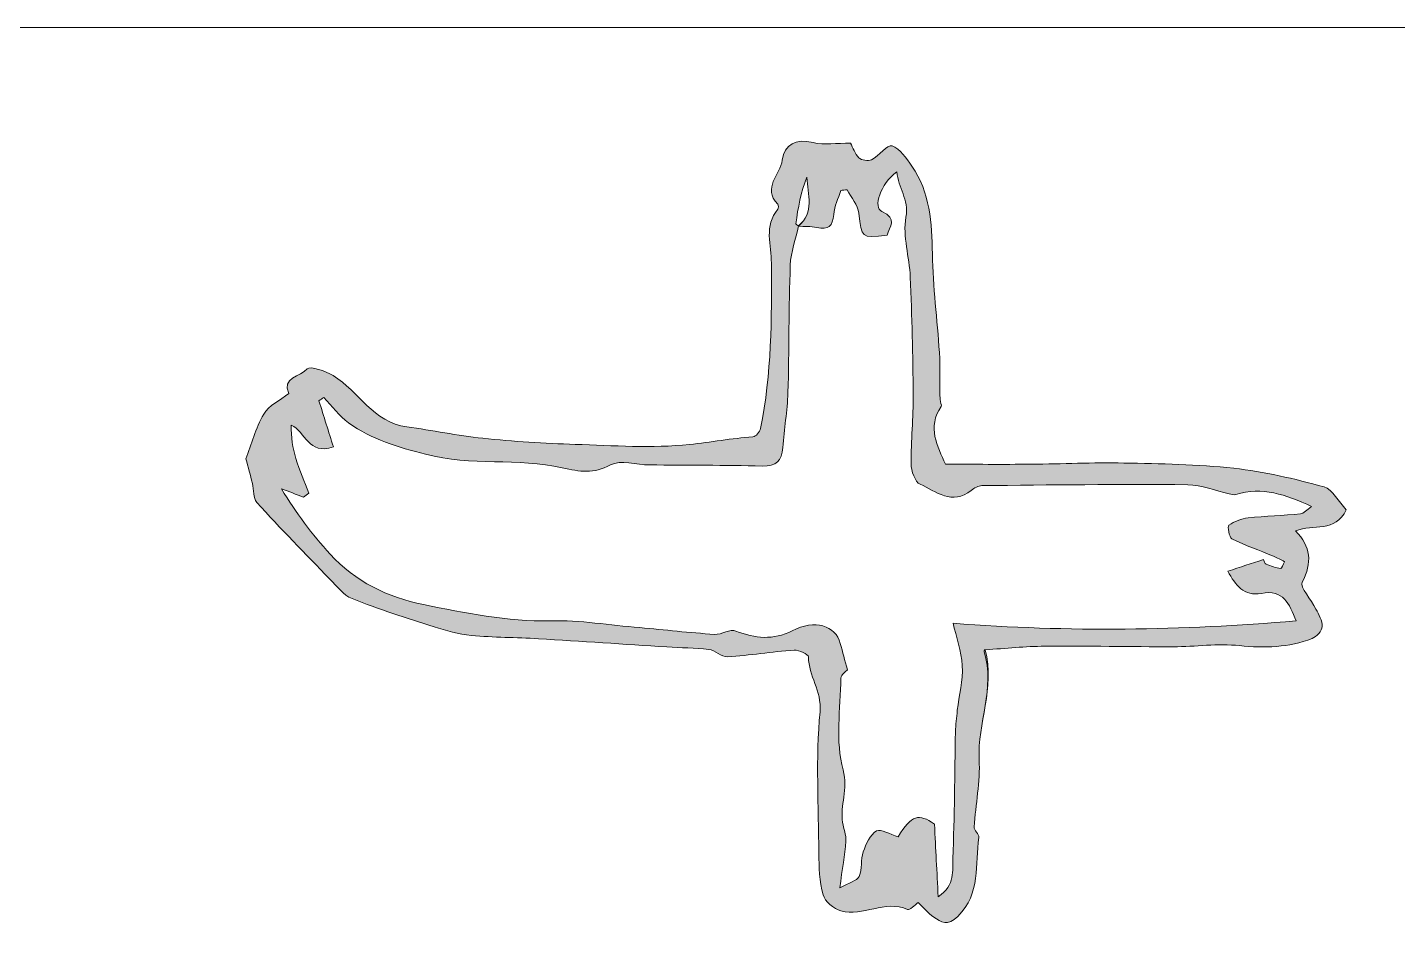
# Model space of a CAD drawing. Header units: inches. Extents: x 2.8 to 15.2, y 2.3 to 21.7.
# Drawn here: x 6.093 to 9.408, y 19.527 to 21.743 of the extents above; entities that cross this region are included whole.
import ezdxf

# ---------------------------------------------------------------- set-up
doc = ezdxf.new("R2010")
doc.units = ezdxf.units.IN
doc.header["$MEASUREMENT"] = 0
doc.layers.add('Layer 1', color=7, linetype='Continuous')

# ---------------------------------------------------------------- blocks, each defined once
blk = doc.blocks.new('block 2')
at = {"layer": 'Layer 1', "lineweight": 0}
blk.add_open_spline([(2.7778, 21.7431), (6.9259, 21.7431), (11.0741, 21.7431), (15.2222, 21.7431), (15.2222, 15.2477), (15.2222, 8.7523), (15.2222, 2.2569), (11.0741, 2.2569), (6.9259, 2.2569), (2.7778, 2.2569), (2.7778, 8.7523), (2.7778, 15.2477), (2.7778, 21.7431)], degree=3, knots=[0, 0, 0, 0, 1, 1, 1, 2, 2, 2, 3, 3, 3, 4, 4, 4, 4], dxfattribs=at)
blk = doc.blocks.new('block 11')
at = {"layer": 'Layer 1', "lineweight": 0}
blk.add_open_spline([(8.0846, 21.463), (8.0513, 21.463), (8.0212, 21.4576), (7.994, 21.4642), (7.9522, 21.4743), (7.925, 21.4606), (7.9196, 21.4217), (7.9147, 21.3867), (7.8703, 21.3547), (7.9085, 21.3152), (7.9108, 21.3129), (7.911, 21.3051), (7.9088, 21.3027), (7.8749, 21.2626), (7.893, 21.2152), (7.8933, 21.1721), (7.8942, 21.0378), (7.8937, 20.9038), (7.867, 20.7715), (7.8654, 20.7637), (7.8553, 20.7521), (7.8486, 20.7516), (7.797, 20.7482), (7.746, 20.7385), (7.6953, 20.7332), (7.604, 20.7237), (7.5107, 20.7305), (7.4183, 20.7335), (7.3438, 20.7359), (7.2691, 20.7405), (7.1949, 20.7481), (7.1334, 20.7544), (7.0726, 20.7679), (7.0112, 20.7758), (6.9295, 20.7864), (6.8951, 20.8628), (6.833, 20.8999), (6.8142, 20.9111), (6.7773, 20.9239), (6.77, 20.9161), (6.7536, 20.8983), (6.7067, 20.8938), (6.7259, 20.8569), (6.7042, 20.8398), (6.6771, 20.8277), (6.6648, 20.8068), (6.6449, 20.7727), (6.6347, 20.7329), (6.6216, 20.6986), (6.627, 20.6786), (6.6326, 20.659), (6.6375, 20.6391), (6.6413, 20.6236), (6.6388, 20.6031), (6.648, 20.593), (6.7056, 20.5297), (6.7654, 20.4685), (6.825, 20.4072), (6.8417, 20.39), (6.8578, 20.3682), (6.8786, 20.3599), (6.9436, 20.3341), (7.0104, 20.313), (7.0771, 20.2917), (7.1064, 20.2824), (7.1367, 20.2736), (7.1672, 20.2708), (7.2212, 20.2658), (7.2756, 20.2663), (7.3298, 20.263), (7.4333, 20.2568), (7.5368, 20.2495), (7.6404, 20.2429), (7.6741, 20.2408), (7.7081, 20.2413), (7.7415, 20.237), (7.7572, 20.2351), (7.7722, 20.2183), (7.7869, 20.2192), (7.8408, 20.2224), (7.8944, 20.2315), (7.9484, 20.2354), (7.9601, 20.2362), (7.9832, 20.2246), (7.9831, 20.2189), (7.9826, 20.1728), (8.0155, 20.1374), (8.0109, 20.0861), (8.0005, 19.9728), (8.007, 19.8579), (8.0081, 19.7437), (8.0084, 19.71), (8.0091, 19.6751), (8.0181, 19.6432), (8.0227, 19.627), (8.0441, 19.6091), (8.0614, 19.6042), (8.1144, 19.589), (8.1677, 19.6319), (8.2228, 19.6073), (8.2278, 19.605), (8.2399, 19.6184), (8.2484, 19.6243), (8.2611, 19.6121), (8.2721, 19.5983), (8.2861, 19.5889), (8.3046, 19.5764), (8.3187, 19.5654), (8.3443, 19.5907), (8.4006, 19.6465), (8.3857, 19.7164), (8.395, 19.7816), (8.3961, 19.7894), (8.3833, 19.799), (8.3838, 19.8073), (8.3873, 19.8617), (8.3988, 19.9164), (8.3959, 19.9704), (8.3912, 20.0582), (8.4354, 20.1433), (8.4078, 20.2318), (8.407, 20.2343), (8.4118, 20.2387), (8.4102, 20.2361), (8.4617, 20.2394), (8.508, 20.2445), (8.5544, 20.2448), (8.6582, 20.2456), (8.762, 20.2434), (8.8658, 20.2435), (8.9193, 20.2436), (8.9733, 20.2516), (9.026, 20.2462), (9.0867, 20.2401), (9.145, 20.2414), (9.2015, 20.2636), (9.2123, 20.2679), (9.2255, 20.2821), (9.2262, 20.2925), (9.227, 20.3063), (9.2176, 20.3212), (9.2109, 20.3348), (9.1996, 20.3574), (9.1711, 20.3876), (9.1776, 20.4001), (9.2024, 20.4473), (9.1986, 20.4858), (9.1616, 20.5239), (9.2037, 20.5414), (9.2579, 20.5186), (9.2839, 20.575), (9.2662, 20.5942), (9.2517, 20.6244), (9.2303, 20.6304), (9.1589, 20.6505), (9.0856, 20.6673), (9.0119, 20.6755), (8.9239, 20.6853), (8.8347, 20.6866), (8.746, 20.6883), (8.6714, 20.6898), (8.5968, 20.6861), (8.5222, 20.6854), (8.4523, 20.6848), (8.3824, 20.6853), (8.3142, 20.6853), (8.295, 20.729), (8.2694, 20.7751), (8.3041, 20.8252), (8.3064, 20.8285), (8.3013, 20.8362), (8.3012, 20.8419), (8.3005, 20.8798), (8.302, 20.9179), (8.2997, 20.9557), (8.2947, 21.0354), (8.2841, 21.1149), (8.2828, 21.1947), (8.2816, 21.2701), (8.2773, 21.3432), (8.2329, 21.4073), (8.2198, 21.4262), (8.2045, 21.4498), (8.1852, 21.456), (8.1737, 21.4597), (8.1537, 21.432), (8.1353, 21.4225), (8.1276, 21.4185), (8.111, 21.4213), (8.1047, 21.4275), (8.0949, 21.4369), (8.0905, 21.4519), (8.0846, 21.463)], degree=3, knots=[0, 0, 0, 0, 1, 1, 1, 2, 2, 2, 3, 3, 3, 4, 4, 4, 5, 5, 5, 6, 6, 6, 7, 7, 7, 8, 8, 8, 9, 9, 9, 10, 10, 10, 11, 11, 11, 12, 12, 12, 13, 13, 13, 14, 14, 14, 15, 15, 15, 16, 16, 16, 17, 17, 17, 18, 18, 18, 19, 19, 19, 20, 20, 20, 21, 21, 21, 22, 22, 22, 23, 23, 23, 24, 24, 24, 25, 25, 25, 26, 26, 26, 27, 27, 27, 28, 28, 28, 29, 29, 29, 30, 30, 30, 31, 31, 31, 32, 32, 32, 33, 33, 33, 34, 34, 34, 35, 35, 35, 36, 36, 36, 37, 37, 37, 38, 38, 38, 39, 39, 39, 40, 40, 40, 41, 41, 41, 42, 42, 42, 43, 43, 43, 44, 44, 44, 45, 45, 45, 46, 46, 46, 47, 47, 47, 48, 48, 48, 49, 49, 49, 50, 50, 50, 51, 51, 51, 52, 52, 52, 53, 53, 53, 54, 54, 54, 55, 55, 55, 56, 56, 56, 57, 57, 57, 58, 58, 58, 59, 59, 59, 60, 60, 60, 61, 61, 61, 62, 62, 62, 63, 63, 63, 64, 64, 64, 64], dxfattribs=at)
blk = doc.blocks.new('block 60')
at = {"layer": 'Layer 1', "lineweight": 0}
blk.add_open_spline([(8.0846, 21.463), (8.0905, 21.4519), (8.0949, 21.4369), (8.1047, 21.4275), (8.111, 21.4213), (8.1276, 21.4185), (8.1353, 21.4225), (8.1537, 21.432), (8.1737, 21.4597), (8.1852, 21.456), (8.2045, 21.4498), (8.2198, 21.4262), (8.2329, 21.4073), (8.2773, 21.3432), (8.2816, 21.2701), (8.2828, 21.1947), (8.2841, 21.1149), (8.2947, 21.0354), (8.2997, 20.9557), (8.302, 20.9179), (8.3005, 20.8798), (8.3012, 20.8419), (8.3013, 20.8362), (8.3064, 20.8285), (8.3041, 20.8252), (8.2694, 20.7751), (8.295, 20.729), (8.3142, 20.6853), (8.3824, 20.6853), (8.4523, 20.6848), (8.5222, 20.6854), (8.5968, 20.6861), (8.6714, 20.6898), (8.746, 20.6883), (8.8347, 20.6866), (8.9239, 20.6853), (9.0119, 20.6755), (9.0856, 20.6673), (9.1589, 20.6505), (9.2303, 20.6304), (9.2517, 20.6244), (9.2662, 20.5942), (9.2839, 20.575), (9.2579, 20.5186), (9.2037, 20.5414), (9.1616, 20.5239), (9.1986, 20.4858), (9.2024, 20.4473), (9.1776, 20.4001), (9.1711, 20.3876), (9.1996, 20.3574), (9.2109, 20.3348), (9.2176, 20.3212), (9.227, 20.3063), (9.2262, 20.2925), (9.2255, 20.2821), (9.2123, 20.2679), (9.2015, 20.2636), (9.145, 20.2414), (9.0867, 20.2401), (9.026, 20.2462), (8.9733, 20.2516), (8.9193, 20.2436), (8.8658, 20.2435), (8.762, 20.2434), (8.6582, 20.2456), (8.5544, 20.2448), (8.508, 20.2445), (8.4617, 20.2394), (8.4102, 20.2361), (8.4118, 20.2387), (8.407, 20.2343), (8.4078, 20.2318), (8.4354, 20.1433), (8.3912, 20.0582), (8.3959, 19.9704), (8.3988, 19.9164), (8.3873, 19.8617), (8.3838, 19.8073), (8.3833, 19.799), (8.3961, 19.7894), (8.395, 19.7816), (8.3857, 19.7164), (8.4006, 19.6465), (8.3443, 19.5907), (8.3187, 19.5654), (8.3046, 19.5764), (8.2861, 19.5889), (8.2721, 19.5983), (8.2611, 19.6121), (8.2484, 19.6243), (8.2399, 19.6184), (8.2278, 19.605), (8.2228, 19.6073), (8.1677, 19.6319), (8.1144, 19.589), (8.0614, 19.6042), (8.0441, 19.6091), (8.0227, 19.627), (8.0181, 19.6432), (8.0091, 19.6751), (8.0084, 19.71), (8.0081, 19.7437), (8.007, 19.8579), (8.0005, 19.9728), (8.0109, 20.0861), (8.0155, 20.1374), (7.9826, 20.1728), (7.9831, 20.2189), (7.9832, 20.2246), (7.9601, 20.2362), (7.9484, 20.2354), (7.8944, 20.2315), (7.8408, 20.2224), (7.7869, 20.2192), (7.7722, 20.2183), (7.7572, 20.2351), (7.7415, 20.237), (7.7081, 20.2413), (7.6741, 20.2408), (7.6404, 20.2429), (7.5368, 20.2495), (7.4333, 20.2568), (7.3298, 20.263), (7.2756, 20.2663), (7.2212, 20.2658), (7.1672, 20.2708), (7.1367, 20.2736), (7.1064, 20.2824), (7.0771, 20.2917), (7.0104, 20.313), (6.9436, 20.3341), (6.8786, 20.3599), (6.8578, 20.3682), (6.8417, 20.39), (6.825, 20.4072), (6.7654, 20.4685), (6.7056, 20.5297), (6.648, 20.593), (6.6388, 20.6031), (6.6413, 20.6236), (6.6375, 20.6391), (6.6326, 20.659), (6.627, 20.6786), (6.6216, 20.6986), (6.6347, 20.7329), (6.6449, 20.7727), (6.6648, 20.8068), (6.6771, 20.8277), (6.7042, 20.8398), (6.7259, 20.8569), (6.7067, 20.8938), (6.7536, 20.8983), (6.77, 20.9161), (6.7773, 20.9239), (6.8142, 20.9111), (6.833, 20.8999), (6.8951, 20.8628), (6.9295, 20.7864), (7.0112, 20.7758), (7.0726, 20.7679), (7.1334, 20.7544), (7.1949, 20.7481), (7.2691, 20.7405), (7.3438, 20.7359), (7.4183, 20.7335), (7.5107, 20.7305), (7.604, 20.7237), (7.6953, 20.7332), (7.746, 20.7385), (7.797, 20.7482), (7.8486, 20.7516), (7.8553, 20.7521), (7.8654, 20.7637), (7.867, 20.7715), (7.8937, 20.9038), (7.8942, 21.0378), (7.8933, 21.1721), (7.893, 21.2152), (7.8749, 21.2626), (7.9088, 21.3027), (7.911, 21.3051), (7.9108, 21.3129), (7.9085, 21.3152), (7.8703, 21.3547), (7.9147, 21.3867), (7.9196, 21.4217), (7.925, 21.4606), (7.9522, 21.4743), (7.994, 21.4642), (8.0212, 21.4576), (8.0513, 21.463), (8.0846, 21.463)], degree=3, knots=[0, 0, 0, 0, 1, 1, 1, 2, 2, 2, 3, 3, 3, 4, 4, 4, 5, 5, 5, 6, 6, 6, 7, 7, 7, 8, 8, 8, 9, 9, 9, 10, 10, 10, 11, 11, 11, 12, 12, 12, 13, 13, 13, 14, 14, 14, 15, 15, 15, 16, 16, 16, 17, 17, 17, 18, 18, 18, 19, 19, 19, 20, 20, 20, 21, 21, 21, 22, 22, 22, 23, 23, 23, 24, 24, 24, 25, 25, 25, 26, 26, 26, 27, 27, 27, 28, 28, 28, 29, 29, 29, 30, 30, 30, 31, 31, 31, 32, 32, 32, 33, 33, 33, 34, 34, 34, 35, 35, 35, 36, 36, 36, 37, 37, 37, 38, 38, 38, 39, 39, 39, 40, 40, 40, 41, 41, 41, 42, 42, 42, 43, 43, 43, 44, 44, 44, 45, 45, 45, 46, 46, 46, 47, 47, 47, 48, 48, 48, 49, 49, 49, 50, 50, 50, 51, 51, 51, 52, 52, 52, 53, 53, 53, 54, 54, 54, 55, 55, 55, 56, 56, 56, 57, 57, 57, 58, 58, 58, 59, 59, 59, 60, 60, 60, 61, 61, 61, 62, 62, 62, 63, 63, 63, 64, 64, 64, 64], dxfattribs=at)
blk = doc.blocks.new('block 61')
at = {"layer": 'Layer 1', "lineweight": 0}
blk.add_open_spline([(7.958, 21.2618), (7.9985, 21.2942), (7.981, 21.3389), (7.9793, 21.3802), (7.964, 21.3439), (7.9579, 21.3058), (7.9522, 21.2675), (7.952, 21.2662), (7.9567, 21.2641), (7.9591, 21.2624), (7.9521, 21.2308), (7.9401, 21.1994), (7.9389, 21.1675), (7.9351, 21.0647), (7.9363, 20.9616), (7.9333, 20.8587), (7.9319, 20.8144), (7.9239, 20.7704), (7.9208, 20.726), (7.9185, 20.6936), (7.9054, 20.6798), (7.8708, 20.6808), (7.7802, 20.6834), (7.6894, 20.6827), (7.5987, 20.6837), (7.5666, 20.684), (7.5285, 20.6968), (7.5039, 20.6837), (7.4625, 20.6617), (7.4306, 20.667), (7.3873, 20.6769), (7.2795, 20.7014), (7.1668, 20.6805), (7.0567, 20.7094), (6.9896, 20.7269), (6.926, 20.7453), (6.8703, 20.7855), (6.8474, 20.802), (6.8302, 20.8264), (6.8104, 20.8472), (6.8065, 20.8445), (6.8026, 20.8417), (6.7986, 20.839), (6.8103, 20.8013), (6.822, 20.7636), (6.8333, 20.7272), (6.7723, 20.7067), (6.7666, 20.7644), (6.7312, 20.7803), (6.7312, 20.7511), (6.735, 20.7245), (6.7427, 20.6991), (6.7514, 20.6705), (6.7637, 20.643), (6.7744, 20.615), (6.77, 20.612), (6.7657, 20.609), (6.7613, 20.6059), (6.7435, 20.6125), (6.7257, 20.619), (6.7079, 20.6255), (6.7431, 20.5681), (6.7816, 20.5155), (6.8255, 20.4677), (6.8861, 20.4018), (6.9654, 20.3626), (7.0512, 20.3456), (7.1521, 20.3257), (7.2533, 20.304), (7.3582, 20.3063), (7.4302, 20.3079), (7.5024, 20.296), (7.5745, 20.2897), (7.6349, 20.2844), (7.6952, 20.2774), (7.7558, 20.2735), (7.7729, 20.2724), (7.7935, 20.2871), (7.8075, 20.2816), (7.8541, 20.2634), (7.8972, 20.2586), (7.9437, 20.2824), (7.9981, 20.3104), (8.0484, 20.2952), (8.0599, 20.2515), (8.0654, 20.2309), (8.0711, 20.2103), (8.0771, 20.1879), (8.0735, 20.1835), (8.0615, 20.1756), (8.0614, 20.1677), (8.0603, 20.0931), (8.0477, 20.0148), (8.0665, 19.9452), (8.0793, 19.8977), (8.0589, 19.86), (8.0656, 19.8183), (8.0681, 19.803), (8.0745, 19.7876), (8.0734, 19.7727), (8.0709, 19.7391), (8.0649, 19.7057), (8.0586, 19.6595), (8.0817, 19.6725), (8.1007, 19.6768), (8.1054, 19.6873), (8.1132, 19.7052), (8.1089, 19.7281), (8.1155, 19.7469), (8.1221, 19.7658), (8.1322, 19.7883), (8.1477, 19.7976), (8.1579, 19.8037), (8.1805, 19.7892), (8.1999, 19.7833), (8.2326, 19.8364), (8.2494, 19.8413), (8.2877, 19.8136), (8.2909, 19.7531), (8.2936, 19.7003), (8.2969, 19.6377), (8.3394, 19.6671), (8.3308, 19.7024), (8.332, 19.7305), (8.3365, 19.8327), (8.3365, 19.935), (8.3386, 20.0373), (8.339, 20.0548), (8.3411, 20.0722), (8.3431, 20.0896), (8.3473, 20.1257), (8.3569, 20.1619), (8.3551, 20.1977), (8.3533, 20.233), (8.3402, 20.2678), (8.3327, 20.3005), (8.613, 20.2784), (8.8861, 20.2827), (9.1628, 20.306), (9.1469, 20.3483), (9.1315, 20.3825), (9.0787, 20.3728), (9.0364, 20.3649), (9.0167, 20.3928), (8.9973, 20.4264), (9.0282, 20.4364), (9.0546, 20.445), (9.0838, 20.4544), (9.085, 20.4522), (9.0865, 20.445), (9.0905, 20.4433), (9.1017, 20.4383), (9.1137, 20.4346), (9.1258, 20.4328), (9.1279, 20.4325), (9.1317, 20.4435), (9.1348, 20.4494), (9.1258, 20.4539), (9.1172, 20.459), (9.108, 20.4628), (9.0744, 20.4766), (9.0398, 20.4885), (9.0074, 20.5048), (9.0007, 20.5082), (8.9963, 20.535), (9.0002, 20.5377), (9.0134, 20.547), (9.0304, 20.5536), (9.0466, 20.5554), (9.0888, 20.5601), (9.1315, 20.5611), (9.1738, 20.5652), (9.1814, 20.566), (9.1883, 20.5748), (9.2004, 20.5832), (9.1369, 20.6112), (9.0804, 20.6328), (9.0171, 20.6121), (9.0122, 20.6105), (9.006, 20.6124), (9.0006, 20.6136), (8.9673, 20.6212), (8.9341, 20.6355), (8.9008, 20.6358), (8.7347, 20.6373), (8.5686, 20.6352), (8.4025, 20.6336), (8.3939, 20.6335), (8.384, 20.6279), (8.3768, 20.6221), (8.3307, 20.585), (8.2914, 20.6198), (8.2529, 20.6369), (8.2405, 20.6425), (8.2316, 20.6694), (8.2313, 20.6867), (8.2306, 20.7425), (8.2368, 20.7982), (8.2364, 20.854), (8.2357, 20.9488), (8.2332, 21.0436), (8.2293, 21.1384), (8.2273, 21.187), (8.2104, 21.2372), (8.2188, 21.2833), (8.2269, 21.3281), (8.1991, 21.3535), (8.1971, 21.3937), (8.157, 21.3635), (8.1381, 21.3071), (8.1607, 21.2971), (8.1994, 21.2799), (8.1791, 21.2605), (8.1731, 21.2397), (8.1093, 21.2327), (8.1114, 21.2329), (8.1048, 21.2931), (8.1026, 21.3128), (8.0862, 21.331), (8.0763, 21.3498), (8.0712, 21.3493), (8.0661, 21.3488), (8.061, 21.3483), (8.0551, 21.329), (8.0458, 21.31), (8.0441, 21.2903), (8.0418, 21.2619), (8.0311, 21.2521), (8.0031, 21.2584), (7.9885, 21.2616), (7.9729, 21.2607), (7.958, 21.2618)], degree=3, knots=[0, 0, 0, 0, 1, 1, 1, 2, 2, 2, 3, 3, 3, 4, 4, 4, 5, 5, 5, 6, 6, 6, 7, 7, 7, 8, 8, 8, 9, 9, 9, 10, 10, 10, 11, 11, 11, 12, 12, 12, 13, 13, 13, 14, 14, 14, 15, 15, 15, 16, 16, 16, 17, 17, 17, 18, 18, 18, 19, 19, 19, 20, 20, 20, 21, 21, 21, 22, 22, 22, 23, 23, 23, 24, 24, 24, 25, 25, 25, 26, 26, 26, 27, 27, 27, 28, 28, 28, 29, 29, 29, 30, 30, 30, 31, 31, 31, 32, 32, 32, 33, 33, 33, 34, 34, 34, 35, 35, 35, 36, 36, 36, 37, 37, 37, 38, 38, 38, 39, 39, 39, 40, 40, 40, 41, 41, 41, 42, 42, 42, 43, 43, 43, 44, 44, 44, 45, 45, 45, 46, 46, 46, 47, 47, 47, 48, 48, 48, 49, 49, 49, 50, 50, 50, 51, 51, 51, 52, 52, 52, 53, 53, 53, 54, 54, 54, 55, 55, 55, 56, 56, 56, 57, 57, 57, 58, 58, 58, 59, 59, 59, 60, 60, 60, 61, 61, 61, 62, 62, 62, 63, 63, 63, 64, 64, 64, 65, 65, 65, 66, 66, 66, 67, 67, 67, 68, 68, 68, 69, 69, 69, 70, 70, 70, 71, 71, 71, 72, 72, 72, 73, 73, 73, 74, 74, 74, 75, 75, 75, 76, 76, 76, 77, 77, 77, 77], dxfattribs=at)
blk = doc.blocks.new('block 62')
at = {"layer": 'Layer 1', "true_color": 0xffffff}
h = blk.add_hatch(color=7, dxfattribs=at)
h.dxf.hatch_style = 2
edge = h.paths.add_edge_path()
edge.add_spline(control_points=[(8.0846, 21.463), (8.0905, 21.4519), (8.0949, 21.4369), (8.1047, 21.4275), (8.111, 21.4213), (8.1276, 21.4185), (8.1353, 21.4225), (8.1537, 21.432), (8.1737, 21.4597), (8.1852, 21.456), (8.2045, 21.4498), (8.2198, 21.4262), (8.2329, 21.4073), (8.2773, 21.3432), (8.2816, 21.2701), (8.2828, 21.1947), (8.2841, 21.1149), (8.2947, 21.0354), (8.2997, 20.9557), (8.302, 20.9179), (8.3005, 20.8798), (8.3012, 20.8419), (8.3013, 20.8362), (8.3064, 20.8285), (8.3041, 20.8252), (8.2694, 20.7751), (8.295, 20.729), (8.3142, 20.6853), (8.3824, 20.6853), (8.4523, 20.6848), (8.5222, 20.6854), (8.5968, 20.6861), (8.6714, 20.6898), (8.746, 20.6883), (8.8347, 20.6866), (8.9239, 20.6853), (9.0119, 20.6755), (9.0856, 20.6673), (9.1589, 20.6505), (9.2303, 20.6304), (9.2517, 20.6244), (9.2662, 20.5942), (9.2839, 20.575), (9.2579, 20.5186), (9.2037, 20.5414), (9.1616, 20.5239), (9.1986, 20.4858), (9.2024, 20.4473), (9.1776, 20.4001), (9.1711, 20.3876), (9.1996, 20.3574), (9.2109, 20.3348), (9.2176, 20.3212), (9.227, 20.3063), (9.2262, 20.2925), (9.2255, 20.2821), (9.2123, 20.2679), (9.2015, 20.2636), (9.145, 20.2414), (9.0867, 20.2401), (9.026, 20.2462), (8.9733, 20.2516), (8.9193, 20.2436), (8.8658, 20.2435), (8.762, 20.2434), (8.6582, 20.2456), (8.5544, 20.2448), (8.508, 20.2445), (8.4617, 20.2394), (8.4102, 20.2361), (8.4354, 20.1433), (8.3912, 20.0582), (8.3959, 19.9704), (8.3988, 19.9164), (8.3873, 19.8617), (8.3838, 19.8073), (8.3833, 19.799), (8.3961, 19.7894), (8.395, 19.7816), (8.3857, 19.7164), (8.4006, 19.6465), (8.3443, 19.5907), (8.3187, 19.5654), (8.3046, 19.5764), (8.2861, 19.5889), (8.2721, 19.5983), (8.2611, 19.6121), (8.2484, 19.6243), (8.2399, 19.6184), (8.2278, 19.605), (8.2228, 19.6073), (8.1677, 19.6319), (8.1144, 19.589), (8.0614, 19.6042), (8.0441, 19.6091), (8.0227, 19.627), (8.0181, 19.6432), (8.0091, 19.6751), (8.0084, 19.71), (8.0081, 19.7437), (8.007, 19.8579), (8.0005, 19.9728), (8.0109, 20.0861), (8.0155, 20.1374), (7.9826, 20.1728), (7.9831, 20.2189), (7.9832, 20.2246), (7.9601, 20.2362), (7.9484, 20.2354), (7.8944, 20.2315), (7.8408, 20.2224), (7.7869, 20.2192), (7.7722, 20.2183), (7.7572, 20.2351), (7.7415, 20.237), (7.7081, 20.2413), (7.6741, 20.2408), (7.6404, 20.2429), (7.5368, 20.2495), (7.4333, 20.2568), (7.3298, 20.263), (7.2756, 20.2663), (7.2212, 20.2658), (7.1672, 20.2708), (7.1367, 20.2736), (7.1064, 20.2824), (7.0771, 20.2917), (7.0104, 20.313), (6.9436, 20.3341), (6.8786, 20.3599), (6.8578, 20.3682), (6.8417, 20.39), (6.825, 20.4072), (6.7654, 20.4685), (6.7056, 20.5297), (6.648, 20.593), (6.6388, 20.6031), (6.6413, 20.6236), (6.6375, 20.6391), (6.6326, 20.659), (6.627, 20.6786), (6.6216, 20.6986), (6.6347, 20.7329), (6.6449, 20.7727), (6.6648, 20.8068), (6.6771, 20.8277), (6.7042, 20.8398), (6.7259, 20.8569), (6.7067, 20.8938), (6.7536, 20.8983), (6.77, 20.9161), (6.7773, 20.9239), (6.8142, 20.9111), (6.833, 20.8999), (6.8951, 20.8628), (6.9295, 20.7864), (7.0112, 20.7758), (7.0726, 20.7679), (7.1334, 20.7544), (7.1949, 20.7481), (7.2691, 20.7405), (7.3438, 20.7359), (7.4183, 20.7335), (7.5107, 20.7305), (7.604, 20.7237), (7.6953, 20.7332), (7.746, 20.7385), (7.797, 20.7482), (7.8486, 20.7516), (7.8553, 20.7521), (7.8654, 20.7637), (7.867, 20.7715), (7.8937, 20.9038), (7.8942, 21.0378), (7.8933, 21.1721), (7.893, 21.2152), (7.8749, 21.2626), (7.9088, 21.3027), (7.911, 21.3051), (7.9108, 21.3129), (7.9085, 21.3152), (7.8703, 21.3547), (7.9147, 21.3867), (7.9196, 21.4217), (7.925, 21.4606), (7.9522, 21.4743), (7.994, 21.4642), (8.0212, 21.4576), (8.0513, 21.463), (8.0846, 21.463)], knot_values=[0, 0, 0, 0, 1, 1, 1, 2, 2, 2, 3, 3, 3, 4, 4, 4, 5, 5, 5, 6, 6, 6, 7, 7, 7, 8, 8, 8, 9, 9, 9, 10, 10, 10, 11, 11, 11, 12, 12, 12, 13, 13, 13, 14, 14, 14, 15, 15, 15, 16, 16, 16, 17, 17, 17, 18, 18, 18, 19, 19, 19, 20, 20, 20, 21, 21, 21, 22, 22, 22, 23, 23, 23, 24, 24, 24, 25, 25, 25, 26, 26, 26, 27, 27, 27, 28, 28, 28, 29, 29, 29, 30, 30, 30, 31, 31, 31, 32, 32, 32, 33, 33, 33, 34, 34, 34, 35, 35, 35, 36, 36, 36, 37, 37, 37, 38, 38, 38, 39, 39, 39, 40, 40, 40, 41, 41, 41, 42, 42, 42, 43, 43, 43, 44, 44, 44, 45, 45, 45, 46, 46, 46, 47, 47, 47, 48, 48, 48, 49, 49, 49, 50, 50, 50, 51, 51, 51, 52, 52, 52, 53, 53, 53, 54, 54, 54, 55, 55, 55, 56, 56, 56, 57, 57, 57, 58, 58, 58, 59, 59, 59, 60, 60, 60, 61, 61, 61, 62, 62, 62, 63, 63, 63, 63], degree=3, periodic=1)
edge = h.paths.add_edge_path()
edge.add_spline(control_points=[(7.958, 21.2618), (7.9985, 21.2942), (7.981, 21.3389), (7.9793, 21.3802), (7.964, 21.3439), (7.9579, 21.3058), (7.9522, 21.2675), (7.952, 21.2662), (7.9567, 21.2641), (7.9591, 21.2624), (7.9521, 21.2308), (7.9401, 21.1994), (7.9389, 21.1675), (7.9351, 21.0647), (7.9363, 20.9616), (7.9333, 20.8587), (7.9319, 20.8144), (7.9239, 20.7704), (7.9208, 20.726), (7.9185, 20.6936), (7.9054, 20.6798), (7.8708, 20.6808), (7.7802, 20.6834), (7.6894, 20.6827), (7.5987, 20.6837), (7.5666, 20.684), (7.5285, 20.6968), (7.5039, 20.6837), (7.4625, 20.6617), (7.4306, 20.667), (7.3873, 20.6769), (7.2795, 20.7014), (7.1668, 20.6805), (7.0567, 20.7094), (6.9896, 20.7269), (6.926, 20.7453), (6.8703, 20.7855), (6.8474, 20.802), (6.8302, 20.8264), (6.8104, 20.8472), (6.8065, 20.8445), (6.8026, 20.8417), (6.7986, 20.839), (6.8103, 20.8013), (6.822, 20.7636), (6.8333, 20.7272), (6.7723, 20.7067), (6.7666, 20.7644), (6.7312, 20.7803), (6.7312, 20.7511), (6.735, 20.7245), (6.7427, 20.6991), (6.7514, 20.6705), (6.7637, 20.643), (6.7744, 20.615), (6.77, 20.612), (6.7657, 20.609), (6.7613, 20.6059), (6.7435, 20.6125), (6.7257, 20.619), (6.7079, 20.6255), (6.7431, 20.5681), (6.7816, 20.5155), (6.8255, 20.4677), (6.8861, 20.4018), (6.9654, 20.3626), (7.0512, 20.3456), (7.1521, 20.3257), (7.2533, 20.304), (7.3582, 20.3063), (7.4302, 20.3079), (7.5024, 20.296), (7.5745, 20.2897), (7.6349, 20.2844), (7.6952, 20.2774), (7.7558, 20.2735), (7.7729, 20.2724), (7.7935, 20.2871), (7.8075, 20.2816), (7.8541, 20.2634), (7.8972, 20.2586), (7.9437, 20.2824), (7.9981, 20.3104), (8.0484, 20.2952), (8.0599, 20.2515), (8.0654, 20.2309), (8.0711, 20.2103), (8.0771, 20.1879), (8.0735, 20.1835), (8.0615, 20.1756), (8.0614, 20.1677), (8.0603, 20.0931), (8.0477, 20.0148), (8.0665, 19.9452), (8.0793, 19.8977), (8.0589, 19.86), (8.0656, 19.8183), (8.0681, 19.803), (8.0745, 19.7876), (8.0734, 19.7727), (8.0709, 19.7391), (8.0649, 19.7057), (8.0586, 19.6595), (8.0817, 19.6725), (8.1007, 19.6768), (8.1054, 19.6873), (8.1132, 19.7052), (8.1089, 19.7281), (8.1155, 19.7469), (8.1221, 19.7658), (8.1322, 19.7883), (8.1477, 19.7976), (8.1579, 19.8037), (8.1805, 19.7892), (8.1999, 19.7833), (8.2326, 19.8364), (8.2494, 19.8413), (8.2877, 19.8136), (8.2909, 19.7531), (8.2936, 19.7003), (8.2969, 19.6377), (8.3394, 19.6671), (8.3308, 19.7024), (8.332, 19.7305), (8.3365, 19.8327), (8.3365, 19.935), (8.3386, 20.0373), (8.339, 20.0548), (8.3411, 20.0722), (8.3431, 20.0896), (8.3473, 20.1257), (8.3569, 20.1619), (8.3551, 20.1977), (8.3533, 20.233), (8.3402, 20.2678), (8.3327, 20.3005), (8.613, 20.2784), (8.8861, 20.2827), (9.1628, 20.306), (9.1469, 20.3483), (9.1315, 20.3825), (9.0787, 20.3728), (9.0364, 20.3649), (9.0167, 20.3928), (8.9973, 20.4264), (9.0282, 20.4364), (9.0546, 20.445), (9.0838, 20.4544), (9.085, 20.4522), (9.0865, 20.445), (9.0905, 20.4433), (9.1017, 20.4383), (9.1137, 20.4346), (9.1258, 20.4328), (9.1279, 20.4325), (9.1317, 20.4435), (9.1348, 20.4494), (9.1258, 20.4539), (9.1172, 20.459), (9.108, 20.4628), (9.0744, 20.4766), (9.0398, 20.4885), (9.0074, 20.5048), (9.0007, 20.5082), (8.9963, 20.535), (9.0002, 20.5377), (9.0134, 20.547), (9.0304, 20.5536), (9.0466, 20.5554), (9.0888, 20.5601), (9.1315, 20.5611), (9.1738, 20.5652), (9.1814, 20.566), (9.1883, 20.5748), (9.2004, 20.5832), (9.1369, 20.6112), (9.0804, 20.6328), (9.0171, 20.6121), (9.0122, 20.6105), (9.006, 20.6124), (9.0006, 20.6136), (8.9673, 20.6212), (8.9341, 20.6355), (8.9008, 20.6358), (8.7347, 20.6373), (8.5686, 20.6352), (8.4025, 20.6336), (8.3939, 20.6335), (8.384, 20.6279), (8.3768, 20.6221), (8.3307, 20.585), (8.2914, 20.6198), (8.2529, 20.6369), (8.2405, 20.6425), (8.2316, 20.6694), (8.2313, 20.6867), (8.2306, 20.7425), (8.2368, 20.7982), (8.2364, 20.854), (8.2357, 20.9488), (8.2332, 21.0436), (8.2293, 21.1384), (8.2273, 21.187), (8.2104, 21.2372), (8.2188, 21.2833), (8.2269, 21.3281), (8.1991, 21.3535), (8.1971, 21.3937), (8.157, 21.3635), (8.1381, 21.3071), (8.1607, 21.2971), (8.1994, 21.2799), (8.1791, 21.2605), (8.1731, 21.2397), (8.1093, 21.2327), (8.1114, 21.2329), (8.1048, 21.2931), (8.1026, 21.3128), (8.0862, 21.331), (8.0763, 21.3498), (8.0712, 21.3493), (8.0661, 21.3488), (8.061, 21.3483), (8.0551, 21.329), (8.0458, 21.31), (8.0441, 21.2903), (8.0418, 21.2619), (8.0311, 21.2521), (8.0031, 21.2584), (7.9885, 21.2616), (7.9729, 21.2607), (7.958, 21.2618)], knot_values=[0, 0, 0, 0, 1, 1, 1, 2, 2, 2, 3, 3, 3, 4, 4, 4, 5, 5, 5, 6, 6, 6, 7, 7, 7, 8, 8, 8, 9, 9, 9, 10, 10, 10, 11, 11, 11, 12, 12, 12, 13, 13, 13, 14, 14, 14, 15, 15, 15, 16, 16, 16, 17, 17, 17, 18, 18, 18, 19, 19, 19, 20, 20, 20, 21, 21, 21, 22, 22, 22, 23, 23, 23, 24, 24, 24, 25, 25, 25, 26, 26, 26, 27, 27, 27, 28, 28, 28, 29, 29, 29, 30, 30, 30, 31, 31, 31, 32, 32, 32, 33, 33, 33, 34, 34, 34, 35, 35, 35, 36, 36, 36, 37, 37, 37, 38, 38, 38, 39, 39, 39, 40, 40, 40, 41, 41, 41, 42, 42, 42, 43, 43, 43, 44, 44, 44, 45, 45, 45, 46, 46, 46, 47, 47, 47, 48, 48, 48, 49, 49, 49, 50, 50, 50, 51, 51, 51, 52, 52, 52, 53, 53, 53, 54, 54, 54, 55, 55, 55, 56, 56, 56, 57, 57, 57, 58, 58, 58, 59, 59, 59, 60, 60, 60, 61, 61, 61, 62, 62, 62, 63, 63, 63, 64, 64, 64, 65, 65, 65, 66, 66, 66, 67, 67, 67, 68, 68, 68, 69, 69, 69, 70, 70, 70, 71, 71, 71, 72, 72, 72, 73, 73, 73, 74, 74, 74, 75, 75, 75, 76, 76, 76, 77, 77, 77, 77], degree=3, periodic=1)
at = {"layer": 'Layer 1', "lineweight": 0}
for points, knots in [([(8.0846, 21.463), (8.0905, 21.4519), (8.0949, 21.4369), (8.1047, 21.4275), (8.111, 21.4213), (8.1276, 21.4185), (8.1353, 21.4225), (8.1537, 21.432), (8.1737, 21.4597), (8.1852, 21.456), (8.2045, 21.4498), (8.2198, 21.4262), (8.2329, 21.4073), (8.2773, 21.3432), (8.2816, 21.2701), (8.2828, 21.1947), (8.2841, 21.1149), (8.2947, 21.0354), (8.2997, 20.9557), (8.302, 20.9179), (8.3005, 20.8798), (8.3012, 20.8419), (8.3013, 20.8362), (8.3064, 20.8285), (8.3041, 20.8252), (8.2694, 20.7751), (8.295, 20.729), (8.3142, 20.6853), (8.3824, 20.6853), (8.4523, 20.6848), (8.5222, 20.6854), (8.5968, 20.6861), (8.6714, 20.6898), (8.746, 20.6883), (8.8347, 20.6866), (8.9239, 20.6853), (9.0119, 20.6755), (9.0856, 20.6673), (9.1589, 20.6505), (9.2303, 20.6304), (9.2517, 20.6244), (9.2662, 20.5942), (9.2839, 20.575), (9.2579, 20.5186), (9.2037, 20.5414), (9.1616, 20.5239), (9.1986, 20.4858), (9.2024, 20.4473), (9.1776, 20.4001), (9.1711, 20.3876), (9.1996, 20.3574), (9.2109, 20.3348), (9.2176, 20.3212), (9.227, 20.3063), (9.2262, 20.2925), (9.2255, 20.2821), (9.2123, 20.2679), (9.2015, 20.2636), (9.145, 20.2414), (9.0867, 20.2401), (9.026, 20.2462), (8.9733, 20.2516), (8.9193, 20.2436), (8.8658, 20.2435), (8.762, 20.2434), (8.6582, 20.2456), (8.5544, 20.2448), (8.508, 20.2445), (8.4617, 20.2394), (8.4102, 20.2361), (8.4354, 20.1433), (8.3912, 20.0582), (8.3959, 19.9704), (8.3988, 19.9164), (8.3873, 19.8617), (8.3838, 19.8073), (8.3833, 19.799), (8.3961, 19.7894), (8.395, 19.7816), (8.3857, 19.7164), (8.4006, 19.6465), (8.3443, 19.5907), (8.3187, 19.5654), (8.3046, 19.5764), (8.2861, 19.5889), (8.2721, 19.5983), (8.2611, 19.6121), (8.2484, 19.6243), (8.2399, 19.6184), (8.2278, 19.605), (8.2228, 19.6073), (8.1677, 19.6319), (8.1144, 19.589), (8.0614, 19.6042), (8.0441, 19.6091), (8.0227, 19.627), (8.0181, 19.6432), (8.0091, 19.6751), (8.0084, 19.71), (8.0081, 19.7437), (8.007, 19.8579), (8.0005, 19.9728), (8.0109, 20.0861), (8.0155, 20.1374), (7.9826, 20.1728), (7.9831, 20.2189), (7.9832, 20.2246), (7.9601, 20.2362), (7.9484, 20.2354), (7.8944, 20.2315), (7.8408, 20.2224), (7.7869, 20.2192), (7.7722, 20.2183), (7.7572, 20.2351), (7.7415, 20.237), (7.7081, 20.2413), (7.6741, 20.2408), (7.6404, 20.2429), (7.5368, 20.2495), (7.4333, 20.2568), (7.3298, 20.263), (7.2756, 20.2663), (7.2212, 20.2658), (7.1672, 20.2708), (7.1367, 20.2736), (7.1064, 20.2824), (7.0771, 20.2917), (7.0104, 20.313), (6.9436, 20.3341), (6.8786, 20.3599), (6.8578, 20.3682), (6.8417, 20.39), (6.825, 20.4072), (6.7654, 20.4685), (6.7056, 20.5297), (6.648, 20.593), (6.6388, 20.6031), (6.6413, 20.6236), (6.6375, 20.6391), (6.6326, 20.659), (6.627, 20.6786), (6.6216, 20.6986), (6.6347, 20.7329), (6.6449, 20.7727), (6.6648, 20.8068), (6.6771, 20.8277), (6.7042, 20.8398), (6.7259, 20.8569), (6.7067, 20.8938), (6.7536, 20.8983), (6.77, 20.9161), (6.7773, 20.9239), (6.8142, 20.9111), (6.833, 20.8999), (6.8951, 20.8628), (6.9295, 20.7864), (7.0112, 20.7758), (7.0726, 20.7679), (7.1334, 20.7544), (7.1949, 20.7481), (7.2691, 20.7405), (7.3438, 20.7359), (7.4183, 20.7335), (7.5107, 20.7305), (7.604, 20.7237), (7.6953, 20.7332), (7.746, 20.7385), (7.797, 20.7482), (7.8486, 20.7516), (7.8553, 20.7521), (7.8654, 20.7637), (7.867, 20.7715), (7.8937, 20.9038), (7.8942, 21.0378), (7.8933, 21.1721), (7.893, 21.2152), (7.8749, 21.2626), (7.9088, 21.3027), (7.911, 21.3051), (7.9108, 21.3129), (7.9085, 21.3152), (7.8703, 21.3547), (7.9147, 21.3867), (7.9196, 21.4217), (7.925, 21.4606), (7.9522, 21.4743), (7.994, 21.4642), (8.0212, 21.4576), (8.0513, 21.463), (8.0846, 21.463)], [0, 0, 0, 0, 1, 1, 1, 2, 2, 2, 3, 3, 3, 4, 4, 4, 5, 5, 5, 6, 6, 6, 7, 7, 7, 8, 8, 8, 9, 9, 9, 10, 10, 10, 11, 11, 11, 12, 12, 12, 13, 13, 13, 14, 14, 14, 15, 15, 15, 16, 16, 16, 17, 17, 17, 18, 18, 18, 19, 19, 19, 20, 20, 20, 21, 21, 21, 22, 22, 22, 23, 23, 23, 24, 24, 24, 25, 25, 25, 26, 26, 26, 27, 27, 27, 28, 28, 28, 29, 29, 29, 30, 30, 30, 31, 31, 31, 32, 32, 32, 33, 33, 33, 34, 34, 34, 35, 35, 35, 36, 36, 36, 37, 37, 37, 38, 38, 38, 39, 39, 39, 40, 40, 40, 41, 41, 41, 42, 42, 42, 43, 43, 43, 44, 44, 44, 45, 45, 45, 46, 46, 46, 47, 47, 47, 48, 48, 48, 49, 49, 49, 50, 50, 50, 51, 51, 51, 52, 52, 52, 53, 53, 53, 54, 54, 54, 55, 55, 55, 56, 56, 56, 57, 57, 57, 58, 58, 58, 59, 59, 59, 60, 60, 60, 61, 61, 61, 62, 62, 62, 63, 63, 63, 63]), ([(7.958, 21.2618), (7.9985, 21.2942), (7.981, 21.3389), (7.9793, 21.3802), (7.964, 21.3439), (7.9579, 21.3058), (7.9522, 21.2675), (7.952, 21.2662), (7.9567, 21.2641), (7.9591, 21.2624), (7.9521, 21.2308), (7.9401, 21.1994), (7.9389, 21.1675), (7.9351, 21.0647), (7.9363, 20.9616), (7.9333, 20.8587), (7.9319, 20.8144), (7.9239, 20.7704), (7.9208, 20.726), (7.9185, 20.6936), (7.9054, 20.6798), (7.8708, 20.6808), (7.7802, 20.6834), (7.6894, 20.6827), (7.5987, 20.6837), (7.5666, 20.684), (7.5285, 20.6968), (7.5039, 20.6837), (7.4625, 20.6617), (7.4306, 20.667), (7.3873, 20.6769), (7.2795, 20.7014), (7.1668, 20.6805), (7.0567, 20.7094), (6.9896, 20.7269), (6.926, 20.7453), (6.8703, 20.7855), (6.8474, 20.802), (6.8302, 20.8264), (6.8104, 20.8472), (6.8065, 20.8445), (6.8026, 20.8417), (6.7986, 20.839), (6.8103, 20.8013), (6.822, 20.7636), (6.8333, 20.7272), (6.7723, 20.7067), (6.7666, 20.7644), (6.7312, 20.7803), (6.7312, 20.7511), (6.735, 20.7245), (6.7427, 20.6991), (6.7514, 20.6705), (6.7637, 20.643), (6.7744, 20.615), (6.77, 20.612), (6.7657, 20.609), (6.7613, 20.6059), (6.7435, 20.6125), (6.7257, 20.619), (6.7079, 20.6255), (6.7431, 20.5681), (6.7816, 20.5155), (6.8255, 20.4677), (6.8861, 20.4018), (6.9654, 20.3626), (7.0512, 20.3456), (7.1521, 20.3257), (7.2533, 20.304), (7.3582, 20.3063), (7.4302, 20.3079), (7.5024, 20.296), (7.5745, 20.2897), (7.6349, 20.2844), (7.6952, 20.2774), (7.7558, 20.2735), (7.7729, 20.2724), (7.7935, 20.2871), (7.8075, 20.2816), (7.8541, 20.2634), (7.8972, 20.2586), (7.9437, 20.2824), (7.9981, 20.3104), (8.0484, 20.2952), (8.0599, 20.2515), (8.0654, 20.2309), (8.0711, 20.2103), (8.0771, 20.1879), (8.0735, 20.1835), (8.0615, 20.1756), (8.0614, 20.1677), (8.0603, 20.0931), (8.0477, 20.0148), (8.0665, 19.9452), (8.0793, 19.8977), (8.0589, 19.86), (8.0656, 19.8183), (8.0681, 19.803), (8.0745, 19.7876), (8.0734, 19.7727), (8.0709, 19.7391), (8.0649, 19.7057), (8.0586, 19.6595), (8.0817, 19.6725), (8.1007, 19.6768), (8.1054, 19.6873), (8.1132, 19.7052), (8.1089, 19.7281), (8.1155, 19.7469), (8.1221, 19.7658), (8.1322, 19.7883), (8.1477, 19.7976), (8.1579, 19.8037), (8.1805, 19.7892), (8.1999, 19.7833), (8.2326, 19.8364), (8.2494, 19.8413), (8.2877, 19.8136), (8.2909, 19.7531), (8.2936, 19.7003), (8.2969, 19.6377), (8.3394, 19.6671), (8.3308, 19.7024), (8.332, 19.7305), (8.3365, 19.8327), (8.3365, 19.935), (8.3386, 20.0373), (8.339, 20.0548), (8.3411, 20.0722), (8.3431, 20.0896), (8.3473, 20.1257), (8.3569, 20.1619), (8.3551, 20.1977), (8.3533, 20.233), (8.3402, 20.2678), (8.3327, 20.3005), (8.613, 20.2784), (8.8861, 20.2827), (9.1628, 20.306), (9.1469, 20.3483), (9.1315, 20.3825), (9.0787, 20.3728), (9.0364, 20.3649), (9.0167, 20.3928), (8.9973, 20.4264), (9.0282, 20.4364), (9.0546, 20.445), (9.0838, 20.4544), (9.085, 20.4522), (9.0865, 20.445), (9.0905, 20.4433), (9.1017, 20.4383), (9.1137, 20.4346), (9.1258, 20.4328), (9.1279, 20.4325), (9.1317, 20.4435), (9.1348, 20.4494), (9.1258, 20.4539), (9.1172, 20.459), (9.108, 20.4628), (9.0744, 20.4766), (9.0398, 20.4885), (9.0074, 20.5048), (9.0007, 20.5082), (8.9963, 20.535), (9.0002, 20.5377), (9.0134, 20.547), (9.0304, 20.5536), (9.0466, 20.5554), (9.0888, 20.5601), (9.1315, 20.5611), (9.1738, 20.5652), (9.1814, 20.566), (9.1883, 20.5748), (9.2004, 20.5832), (9.1369, 20.6112), (9.0804, 20.6328), (9.0171, 20.6121), (9.0122, 20.6105), (9.006, 20.6124), (9.0006, 20.6136), (8.9673, 20.6212), (8.9341, 20.6355), (8.9008, 20.6358), (8.7347, 20.6373), (8.5686, 20.6352), (8.4025, 20.6336), (8.3939, 20.6335), (8.384, 20.6279), (8.3768, 20.6221), (8.3307, 20.585), (8.2914, 20.6198), (8.2529, 20.6369), (8.2405, 20.6425), (8.2316, 20.6694), (8.2313, 20.6867), (8.2306, 20.7425), (8.2368, 20.7982), (8.2364, 20.854), (8.2357, 20.9488), (8.2332, 21.0436), (8.2293, 21.1384), (8.2273, 21.187), (8.2104, 21.2372), (8.2188, 21.2833), (8.2269, 21.3281), (8.1991, 21.3535), (8.1971, 21.3937), (8.157, 21.3635), (8.1381, 21.3071), (8.1607, 21.2971), (8.1994, 21.2799), (8.1791, 21.2605), (8.1731, 21.2397), (8.1093, 21.2327), (8.1114, 21.2329), (8.1048, 21.2931), (8.1026, 21.3128), (8.0862, 21.331), (8.0763, 21.3498), (8.0712, 21.3493), (8.0661, 21.3488), (8.061, 21.3483), (8.0551, 21.329), (8.0458, 21.31), (8.0441, 21.2903), (8.0418, 21.2619), (8.0311, 21.2521), (8.0031, 21.2584), (7.9885, 21.2616), (7.9729, 21.2607), (7.958, 21.2618)], [0, 0, 0, 0, 1, 1, 1, 2, 2, 2, 3, 3, 3, 4, 4, 4, 5, 5, 5, 6, 6, 6, 7, 7, 7, 8, 8, 8, 9, 9, 9, 10, 10, 10, 11, 11, 11, 12, 12, 12, 13, 13, 13, 14, 14, 14, 15, 15, 15, 16, 16, 16, 17, 17, 17, 18, 18, 18, 19, 19, 19, 20, 20, 20, 21, 21, 21, 22, 22, 22, 23, 23, 23, 24, 24, 24, 25, 25, 25, 26, 26, 26, 27, 27, 27, 28, 28, 28, 29, 29, 29, 30, 30, 30, 31, 31, 31, 32, 32, 32, 33, 33, 33, 34, 34, 34, 35, 35, 35, 36, 36, 36, 37, 37, 37, 38, 38, 38, 39, 39, 39, 40, 40, 40, 41, 41, 41, 42, 42, 42, 43, 43, 43, 44, 44, 44, 45, 45, 45, 46, 46, 46, 47, 47, 47, 48, 48, 48, 49, 49, 49, 50, 50, 50, 51, 51, 51, 52, 52, 52, 53, 53, 53, 54, 54, 54, 55, 55, 55, 56, 56, 56, 57, 57, 57, 58, 58, 58, 59, 59, 59, 60, 60, 60, 61, 61, 61, 62, 62, 62, 63, 63, 63, 64, 64, 64, 65, 65, 65, 66, 66, 66, 67, 67, 67, 68, 68, 68, 69, 69, 69, 70, 70, 70, 71, 71, 71, 72, 72, 72, 73, 73, 73, 74, 74, 74, 75, 75, 75, 76, 76, 76, 77, 77, 77, 77])]:
    blk.add_open_spline(points, degree=3, knots=knots, dxfattribs=at)
blk = doc.blocks.new('block 145')
at = {"layer": 'Layer 1', "lineweight": 0}
blk.add_open_spline([(7.9577, 21.2617), (7.9729, 21.2607), (7.9885, 21.2616), (8.0031, 21.2584), (8.0311, 21.2521), (8.0418, 21.2619), (8.0441, 21.2903), (8.0458, 21.31), (8.0551, 21.329), (8.061, 21.3483), (8.0661, 21.3488), (8.0712, 21.3493), (8.0763, 21.3498), (8.0862, 21.331), (8.1026, 21.3128), (8.1048, 21.2931), (8.1114, 21.2329), (8.1093, 21.2327), (8.1731, 21.2397), (8.1791, 21.2605), (8.1994, 21.2799), (8.1607, 21.2971), (8.1381, 21.3071), (8.157, 21.3635), (8.1971, 21.3937), (8.1991, 21.3535), (8.2269, 21.3281), (8.2188, 21.2833), (8.2104, 21.2372), (8.2273, 21.187), (8.2293, 21.1384), (8.2332, 21.0436), (8.2357, 20.9488), (8.2364, 20.854), (8.2368, 20.7982), (8.2306, 20.7425), (8.2313, 20.6867), (8.2316, 20.6694), (8.2405, 20.6425), (8.2529, 20.6369), (8.2914, 20.6198), (8.3307, 20.585), (8.3768, 20.6221), (8.384, 20.6279), (8.3939, 20.6335), (8.4025, 20.6336), (8.5686, 20.6352), (8.7347, 20.6373), (8.9008, 20.6358), (8.9341, 20.6355), (8.9673, 20.6212), (9.0006, 20.6136), (9.006, 20.6124), (9.0122, 20.6105), (9.0171, 20.6121), (9.0804, 20.6328), (9.1369, 20.6112), (9.2004, 20.5832), (9.1883, 20.5748), (9.1814, 20.566), (9.1738, 20.5652), (9.1315, 20.5611), (9.0888, 20.5601), (9.0466, 20.5554), (9.0304, 20.5536), (9.0134, 20.547), (9.0002, 20.5377), (8.9963, 20.535), (9.0007, 20.5082), (9.0074, 20.5048), (9.0398, 20.4885), (9.0744, 20.4766), (9.108, 20.4628), (9.1172, 20.459), (9.1258, 20.4539), (9.1348, 20.4494), (9.1317, 20.4435), (9.1279, 20.4325), (9.1258, 20.4328), (9.1137, 20.4346), (9.1017, 20.4383), (9.0905, 20.4433), (9.0865, 20.445), (9.085, 20.4522), (9.0838, 20.4544), (9.0546, 20.445), (9.0282, 20.4364), (8.9973, 20.4264), (9.0167, 20.3928), (9.0364, 20.3649), (9.0787, 20.3728), (9.1315, 20.3825), (9.1469, 20.3483), (9.1628, 20.306), (8.8861, 20.2827), (8.613, 20.2784), (8.3327, 20.3005), (8.3402, 20.2678), (8.3533, 20.233), (8.3551, 20.1977), (8.3569, 20.1619), (8.3473, 20.1257), (8.3431, 20.0896), (8.3411, 20.0722), (8.339, 20.0548), (8.3386, 20.0373), (8.3365, 19.935), (8.3365, 19.8327), (8.332, 19.7305), (8.3308, 19.7024), (8.3394, 19.6671), (8.2969, 19.6377), (8.2936, 19.7003), (8.2909, 19.7531), (8.2877, 19.8136), (8.2494, 19.8413), (8.2326, 19.8364), (8.1999, 19.7833), (8.1805, 19.7892), (8.1579, 19.8037), (8.1477, 19.7976), (8.1322, 19.7883), (8.1221, 19.7658), (8.1155, 19.7469), (8.1089, 19.7281), (8.1132, 19.7052), (8.1054, 19.6873), (8.1007, 19.6768), (8.0817, 19.6725), (8.0586, 19.6595), (8.0649, 19.7057), (8.0709, 19.7391), (8.0734, 19.7727), (8.0745, 19.7876), (8.0681, 19.803), (8.0656, 19.8183), (8.0589, 19.86), (8.0793, 19.8977), (8.0665, 19.9452), (8.0477, 20.0148), (8.0603, 20.0931), (8.0614, 20.1677), (8.0615, 20.1756), (8.0735, 20.1835), (8.0771, 20.1879), (8.0711, 20.2103), (8.0654, 20.2309), (8.0599, 20.2515), (8.0484, 20.2952), (7.9981, 20.3104), (7.9437, 20.2824), (7.8972, 20.2586), (7.8541, 20.2634), (7.8075, 20.2816), (7.7935, 20.2871), (7.7729, 20.2724), (7.7558, 20.2735), (7.6952, 20.2774), (7.6349, 20.2844), (7.5745, 20.2897), (7.5024, 20.296), (7.4302, 20.3079), (7.3582, 20.3063), (7.2533, 20.304), (7.1521, 20.3257), (7.0512, 20.3456), (6.9654, 20.3626), (6.8861, 20.4018), (6.8255, 20.4677), (6.7816, 20.5155), (6.7431, 20.5681), (6.7079, 20.6255), (6.7257, 20.619), (6.7435, 20.6125), (6.7613, 20.6059), (6.7657, 20.609), (6.77, 20.612), (6.7744, 20.615), (6.7637, 20.643), (6.7514, 20.6705), (6.7427, 20.6991), (6.735, 20.7245), (6.7312, 20.7511), (6.7312, 20.7803), (6.7666, 20.7644), (6.7723, 20.7067), (6.8333, 20.7272), (6.822, 20.7636), (6.8103, 20.8013), (6.7986, 20.839), (6.8026, 20.8417), (6.8065, 20.8445), (6.8104, 20.8472), (6.8302, 20.8264), (6.8474, 20.802), (6.8703, 20.7855), (6.926, 20.7453), (6.9896, 20.7269), (7.0567, 20.7094), (7.1668, 20.6805), (7.2795, 20.7014), (7.3873, 20.6769), (7.4306, 20.667), (7.4625, 20.6617), (7.5039, 20.6837), (7.5285, 20.6968), (7.5666, 20.684), (7.5987, 20.6837), (7.6894, 20.6827), (7.7802, 20.6834), (7.8708, 20.6808), (7.9054, 20.6798), (7.9185, 20.6936), (7.9208, 20.726), (7.9239, 20.7704), (7.9319, 20.8144), (7.9333, 20.8587), (7.9363, 20.9616), (7.9351, 21.0647), (7.9389, 21.1675), (7.9401, 21.1994), (7.9521, 21.2308), (7.9591, 21.2624), (7.9591, 21.2624), (7.9577, 21.2617), (7.9577, 21.2617)], degree=3, knots=[0, 0, 0, 0, 1, 1, 1, 2, 2, 2, 3, 3, 3, 4, 4, 4, 5, 5, 5, 6, 6, 6, 7, 7, 7, 8, 8, 8, 9, 9, 9, 10, 10, 10, 11, 11, 11, 12, 12, 12, 13, 13, 13, 14, 14, 14, 15, 15, 15, 16, 16, 16, 17, 17, 17, 18, 18, 18, 19, 19, 19, 20, 20, 20, 21, 21, 21, 22, 22, 22, 23, 23, 23, 24, 24, 24, 25, 25, 25, 26, 26, 26, 27, 27, 27, 28, 28, 28, 29, 29, 29, 30, 30, 30, 31, 31, 31, 32, 32, 32, 33, 33, 33, 34, 34, 34, 35, 35, 35, 36, 36, 36, 37, 37, 37, 38, 38, 38, 39, 39, 39, 40, 40, 40, 41, 41, 41, 42, 42, 42, 43, 43, 43, 44, 44, 44, 45, 45, 45, 46, 46, 46, 47, 47, 47, 48, 48, 48, 49, 49, 49, 50, 50, 50, 51, 51, 51, 52, 52, 52, 53, 53, 53, 54, 54, 54, 55, 55, 55, 56, 56, 56, 57, 57, 57, 58, 58, 58, 59, 59, 59, 60, 60, 60, 61, 61, 61, 62, 62, 62, 63, 63, 63, 64, 64, 64, 65, 65, 65, 66, 66, 66, 67, 67, 67, 68, 68, 68, 69, 69, 69, 70, 70, 70, 71, 71, 71, 72, 72, 72, 73, 73, 73, 74, 74, 74, 75, 75, 75, 75], dxfattribs=at)
blk = doc.blocks.new('block 146')
at = {"layer": 'Layer 1', "lineweight": 0}
blk.add_open_spline([(7.9591, 21.2624), (7.9567, 21.2641), (7.952, 21.2662), (7.9522, 21.2675), (7.9579, 21.3058), (7.964, 21.3439), (7.9793, 21.3802), (7.981, 21.3389), (7.9985, 21.2942), (7.9579, 21.2618), (7.9577, 21.2617), (7.9591, 21.2624), (7.9591, 21.2624)], degree=3, knots=[0, 0, 0, 0, 1, 1, 1, 2, 2, 2, 3, 3, 3, 4, 4, 4, 4], dxfattribs=at)

msp = doc.modelspace()

# ---------------------------------------------------------------- block references
at = {"layer": 'Layer 1'}
for name in ['block 2', 'block 11', 'block 60', 'block 62', 'block 61', 'block 145', 'block 146']:
    msp.add_blockref(name, (0, 0), dxfattribs=at)

doc.saveas('drawing.dxf')
